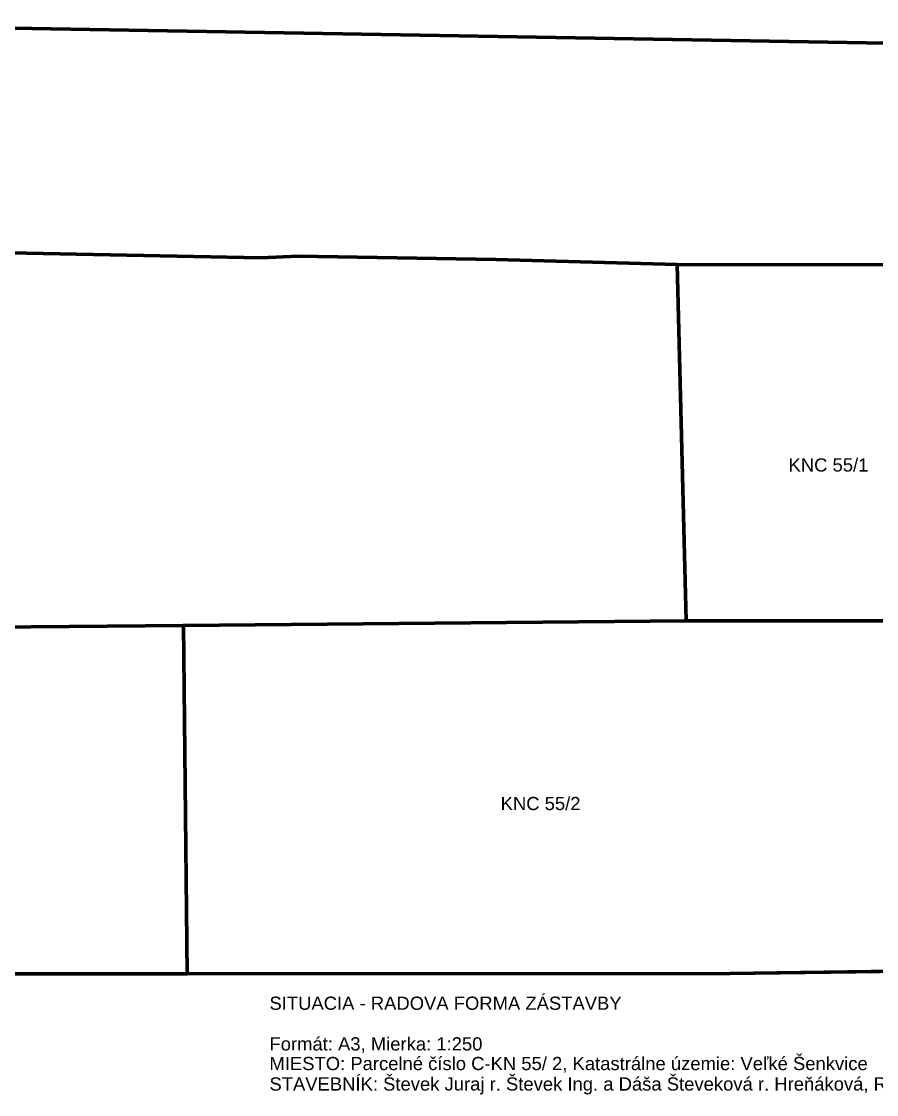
# Model space of a CAD drawing. Header units: millimetres. Extents: x 462666 to 1244237, y 2328025 to 3795663.
# Drawn here: x 836621 to 866872, y 2998086 to 3036052 of the extents above; entities that cross this region are included whole.
import ezdxf

# ---------------------------------------------------------------- set-up
doc = ezdxf.new("R2010")
doc.units = ezdxf.units.MM
doc.layers.add('P', color=250, linetype='Continuous', lineweight=100)
doc.layers.add('TXT_50_MIESTN', color=7, linetype='Continuous')
doc.styles.add('ARIAL', font='arial.ttf', dxfattribs={"height": 250})

msp = doc.modelspace()

# ---------------------------------------------------------------- linework, layer by layer
at = {"layer": 'P', "color": 252, "linetype": 'Continuous'}
for p, q in [((822538.5, 3036051.8), (874804.4, 3035153.6)), ((874804.4, 3035153.6), (822538.5, 3036051.8)), ((822699.7, 3028142.3), (845093.6, 3027689.9)), ((845093.6, 3027689.9), (822699.7, 3028142.3)), ((845093.6, 3027689.9), (846413.5, 3027747.6)), ((846413.5, 3027747.6), (845093.6, 3027689.9)), ((846413.5, 3027747.6), (853398.7, 3027625.4)), ((853398.7, 3027625.4), (846413.5, 3027747.6)), ((853398.7, 3027625.4), (859813.9, 3027456.5)), ((859813.9, 3027456.5), (853398.7, 3027625.4)), ((859813.9, 3027456.5), (860133.3, 3014842.5)), ((860133.3, 3014842.5), (859813.9, 3027456.5)), ((859813.9, 3027456.5), (874708.6, 3027428.8)), ((874708.6, 3027428.8), (859813.9, 3027456.5)), ((823097.1, 3014511.4), (842357.4, 3014682.8)), ((842357.4, 3014682.8), (823097.1, 3014511.4)), ((842357.4, 3014682.8), (860133.3, 3014842.5)), ((860133.3, 3014842.5), (842357.4, 3014682.8)), ((842481.4, 3002361.3), (842357.4, 3014682.8)), ((842357.4, 3014682.8), (842481.4, 3002361.3)), ((860133.3, 3014842.5), (894540.2, 3014842.5)), ((894540.2, 3014842.5), (860133.3, 3014842.5)), ((894900.2, 3002834.6), (861695.6, 3002368.3)), ((861695.6, 3002368.3), (894900.2, 3002834.6)), ((842481.4, 3002361.3), (830622.1, 3002345.6)), ((830622.1, 3002345.6), (842481.4, 3002361.3)), ((861695.6, 3002368.3), (842481.4, 3002361.3)), ((842481.4, 3002361.3), (861695.6, 3002368.3))]:
    msp.add_line(p, q, dxfattribs=at)
at = {"layer": 'P', "color": 1, "linetype": 'Continuous'}
msp.add_lwpolyline([(894900.2, 3002834.6), (861695.6, 3002368.3), (842481.4, 3002361.3), (842357.4, 3014682.8), (860133.3, 3014842.5), (894540.2, 3014842.5), (894900.2, 3002834.6)], dxfattribs=at)

# ---------------------------------------------------------------- texts
at = {"layer": 'TXT_50_MIESTN', "style": 'ARIAL'}
for s, height, p in [('KNC 55/1', 466.67, (863758.1, 3020127.6)), ('KNC 55/2', 466.67, (853573.9, 3008149.3)), ('SITUACIA - RADOVA FORMA ZÁSTAVBY', 466.667, (845394.4, 3001083.9)), ('Formát: A3, Mierka: 1:250', 466.667, (845394.4, 2999645.3)), ('MIESTO: Parcelné číslo C-KN 55/ 2, Katastrálne územie:^JVeľké Šenkvice', 466.667, (845394.4, 2998950)), ('STAVEBNÍK: Števek Juraj r. Števek Ing. a Dáša Števeková r. Hreňáková, Radová, 1414/20, 95701 Bánovce nad Bebravou,', 466.6667, (845394.4, 2998227))]:
    msp.add_text(s, height=height, dxfattribs=at).set_placement(p)

doc.saveas('drawing.dxf')
